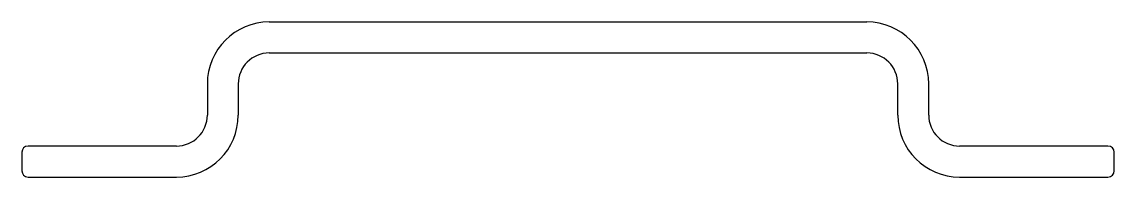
# Model space of a CAD drawing. Extents: x 2629.9 to 2682.9, y 893.7 to 901.2.
import ezdxf

# ---------------------------------------------------------------- set-up
doc = ezdxf.new("R2010")
doc.units = 0
doc.layers.get('0').update_dxf_attribs({"linetype": 'CONTINUOUS'})

msp = doc.modelspace()

# ---------------------------------------------------------------- linework, layer by layer
for p, q in [((2641.919, 901.195), (2670.919, 901.195)), ((2641.919, 899.695), (2670.919, 899.695)), ((2638.919, 898.195), (2638.919, 896.695)), ((2640.419, 898.195), (2640.419, 896.695)), ((2672.419, 896.695), (2672.419, 898.195)), ((2673.919, 896.695), (2673.919, 898.195)), ((2637.419, 895.195), (2630.219, 895.195)), ((2682.619, 895.195), (2675.419, 895.195)), ((2629.919, 894.895), (2629.919, 893.995)), ((2682.919, 893.995), (2682.919, 894.895)), ((2630.219, 893.695), (2637.419, 893.695)), ((2675.419, 893.695), (2682.619, 893.695))]:
    msp.add_line(p, q)
for centre, radius, start, end in [((2641.919, 898.195), 3, 90, 180), ((2670.919, 898.195), 3, 0, 90), ((2641.919, 898.195), 1.5, 90, 180), ((2670.919, 898.195), 1.5, 0, 90), ((2637.419, 896.695), 3, 270, 360), ((2637.419, 896.695), 1.5, 270, 0), ((2675.419, 896.695), 3, 180, 270), ((2675.419, 896.695), 1.5, 180, 270), ((2630.219, 894.895), 0.3, 90, 180), ((2682.619, 894.895), 0.3, 0, 90), ((2630.219, 893.995), 0.3, 180, 270), ((2682.619, 893.995), 0.3, 270, 0)]:
    msp.add_arc(centre, radius, start, end)

doc.saveas('drawing.dxf')
